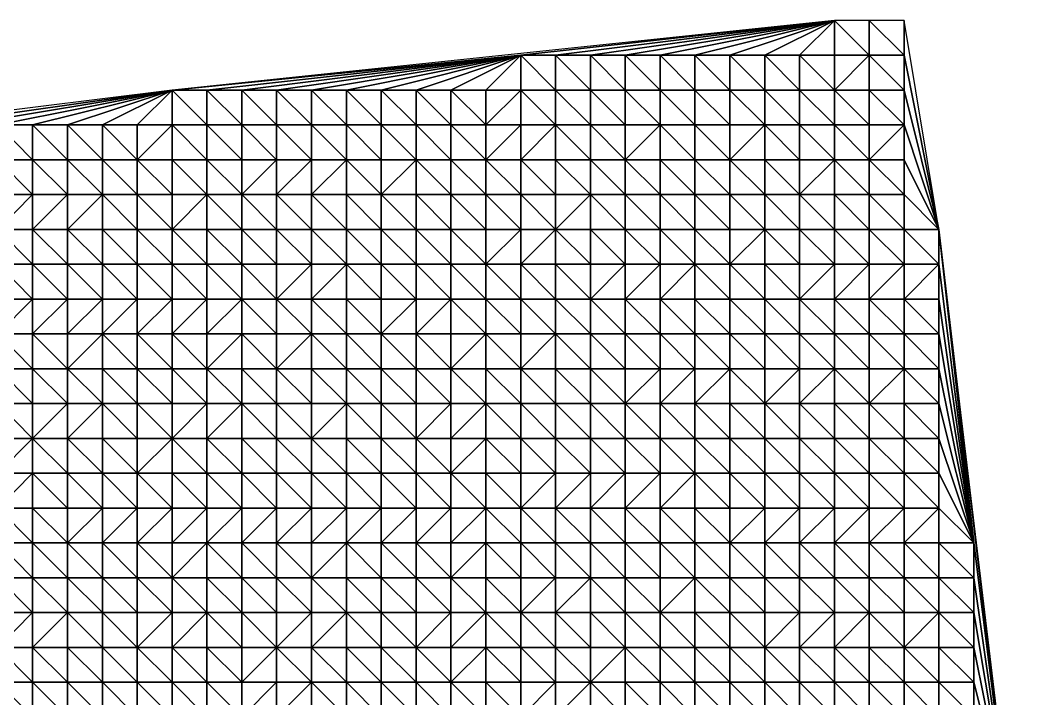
# Model space of a CAD drawing. Extents: x -43 to 22, y -21 to 35.
# Drawn here: x -8.35 to 21, y 15.53 to 35 of the extents above; entities that cross this region are included whole.
import ezdxf

# ---------------------------------------------------------------- set-up
doc = ezdxf.new("R2010")
doc.units = 0
doc.layers.get('0').update_dxf_attribs({"color": 254, "linetype": 'CONTINUOUS'})

msp = doc.modelspace()

# ---------------------------------------------------------------- meshes
at = {"color": 3}
mesh = msp.add_polyface(dxfattribs=at)
corners = [(11, 34, 0.788), (10, 34, 0.666), (11, 33, 0.738), (10, 33, 0.624), (11, 32, 0.684), (10, 32, 0.587), (11, 31, 0.635), (10, 31, 0.544), (12, 33, 0.823), (12, 34, 0.861), (12, 32, 0.758), (12, 31, 0.707), (9, 34, 0.558), (9, 33, 0.521), (15, 35, 1.104), (8, 34, 0.465), (7, 34, 0.39), (8, 33, 0.436), (7, 33, 0.355), (8, 32, 0.395), (7, 32, 0.324), (8, 31, -0.005), (7, 31, 0.262), (9, 32, 0.481), (9, 31, 0.437), (10, 30, 0.494), (6, 34, 0.356), (-4, 33, -0.544), (6, 33, 0.315), (5, 33, 0.298), (5, 32, 0.25), (6, 32, 0.281), (6, 31, 0.225), (7, 30, 0.212), (5, 31, 0.183), (6, 30, 0.168)]
mesh.append_faces([[corners[k] for k in face] for face in [(21, 20, 22)]], dxfattribs={"color": 4})
mesh.append_faces([[corners[k] for k in face] for face in [(19, 18, 20), (19, 20, 21), (18, 16, 26), (26, 16, 14), (26, 14, 27), (28, 26, 29), (28, 30, 31), (28, 31, 20), (20, 31, 32), (20, 32, 22), (22, 32, 33), (20, 18, 28), (28, 18, 26), (31, 34, 32), (32, 34, 35)]], dxfattribs={"color": 140})
mesh.append_faces([[corners[k] for k in face] for face in [(2, 1, 3), (2, 3, 4), (4, 3, 5), (4, 5, 6), (6, 5, 7), (10, 2, 4), (11, 4, 6), (12, 13, 3), (3, 13, 5), (3, 1, 12), (12, 1, 14), (12, 14, 15), (15, 14, 16), (15, 16, 17), (17, 16, 18), (17, 18, 19), (12, 15, 13), (13, 15, 17), (13, 17, 23), (23, 17, 19), (23, 19, 24), (24, 19, 21), (13, 23, 5), (5, 23, 24), (5, 24, 7), (7, 24, 25)]], dxfattribs={"color": 150})
mesh.append_faces([[corners[k] for k in face] for face in [(0, 1, 2), (8, 9, 0), (8, 0, 2)]], dxfattribs={"color": 160})
mesh = msp.add_polyface(dxfattribs=at)
corners = [(17, 35, 1.317), (16, 35, 1.194), (17, 34, 1.242), (16, 34, 1.168), (17, 33, 1.229), (16, 33, 1.142), (17, 32, 1.206), (16, 32, 1.104), (16, 31, 1.054), (15, 32, 1.001), (15, 31, 0.946), (14, 32, 0.929), (14, 31, 0.86), (13, 32, 0.839), (13, 31, 0.783), (12, 31, 0.707), (18, 29, 1.176), (17, 31, 1.146), (15, 34, 1.096), (15, 35, 1.104), (14, 34, 1.06), (13, 34, 0.978), (14, 33, 0.987), (13, 33, 0.912), (15, 33, 1.049), (14, 30, 0.795), (12, 34, 0.861), (11, 34, 0.788), (10, 34, 0.666), (12, 33, 0.823), (12, 32, 0.758), (11, 33, 0.738), (11, 32, 0.684), (11, 31, 0.635), (12, 30, 0.662)]
mesh.append_faces([[corners[k] for k in face] for face in [(0, 1, 2), (2, 1, 3), (2, 3, 4), (4, 3, 5), (4, 5, 6), (6, 5, 7), (6, 7, 8), (2, 4, 16), (16, 4, 6), (17, 6, 8), (0, 2, 16), (3, 18, 24)]], dxfattribs={"color": 5})
mesh.append_faces([[corners[k] for k in face] for face in [(14, 13, 15), (30, 13, 29), (30, 32, 15), (15, 33, 34), (15, 13, 30)]], dxfattribs={"color": 150})
mesh.append_faces([[corners[k] for k in face] for face in [(8, 7, 9), (8, 9, 10), (10, 9, 11), (10, 11, 12), (12, 11, 13), (12, 13, 14), (18, 3, 19), (19, 3, 1), (18, 19, 20), (20, 19, 21), (20, 21, 22), (22, 21, 23), (22, 23, 11), (11, 23, 13), (24, 18, 20), (24, 20, 22), (7, 5, 24), (24, 5, 3), (7, 24, 9), (9, 24, 22), (9, 22, 11), (25, 12, 14), (23, 21, 26), (26, 21, 19), (26, 19, 27), (27, 19, 28), (23, 26, 29), (29, 13, 23), (29, 31, 30)]], dxfattribs={"color": 160})
mesh = msp.add_polyface(dxfattribs=at)
corners = [(2, 29, -0.255), (2, 30, -0.176), (1, 30, -0.282), (1, 29, -0.347), (0, 30, -0.353), (0, 29, -0.464), (-1, 30, -0.439), (-1, 29, -0.516), (-2, 30, -0.561), (2, 28, -0.309), (1, 28, -0.432), (0, 28, -0.498), (-1, 28, -0.584), (-2, 29, -0.605), (2, 33, 0.033), (1, 33, -0.064), (2, 32, -0.021), (1, 32, -0.119), (2, 31, -0.087), (1, 31, -0.192), (2, 27, -0.395), (1, 27, -0.498), (0, 32, -0.202), (0, 33, -0.159), (0, 31, -0.274), (-1, 32, -0.295), (-1, 33, -0.252), (-2, 33, -0.346), (6, 34, 0.356), (-3, 33, -0.489), (-4, 33, -0.544), (-2, 32, -0.401), (-1, 31, -0.361), (-1, 27, -0.647), (0, 27, -0.568), (-2, 28, -0.667)]
mesh.append_faces([[corners[k] for k in face] for face in [(0, 1, 2), (0, 2, 3), (9, 0, 3), (9, 3, 10), (14, 15, 16), (16, 15, 17), (16, 17, 18), (18, 17, 19), (18, 19, 1), (1, 19, 2), (9, 10, 20), (22, 17, 23), (23, 17, 15), (24, 19, 22), (22, 19, 17), (24, 22, 25), (25, 22, 26), (25, 26, 27), (19, 24, 4), (22, 23, 26), (25, 32, 24)]], dxfattribs={"color": 4})
mesh.append_faces([[corners[k] for k in face] for face in [(3, 2, 4), (3, 4, 5), (5, 4, 6), (5, 6, 7), (7, 6, 8), (10, 3, 5), (10, 5, 11), (11, 5, 7), (11, 7, 12), (12, 7, 13), (20, 10, 21), (27, 26, 28), (27, 28, 29), (29, 28, 30), (4, 24, 6), (31, 32, 25), (32, 8, 6), (32, 6, 24), (4, 2, 19), (12, 33, 11), (11, 33, 34), (11, 34, 10), (10, 34, 21), (12, 35, 33)]], dxfattribs={"color": 120})
mesh = msp.add_polyface(dxfattribs=at)
corners = [(6, 29, 0.117), (5, 30, 0.122), (5, 29, 0.065), (4, 30, 0.055), (4, 29, -0.016), (3, 30, -0.046), (3, 29, -0.129), (2, 30, -0.176), (2, 29, -0.255), (5, 33, 0.298), (6, 34, 0.356), (4, 33, 0.244), (5, 32, 0.25), (4, 32, 0.193), (5, 31, 0.183), (4, 31, 0.125), (6, 33, 0.315), (6, 32, 0.281), (6, 30, 0.168), (5, 28, 0.011), (4, 28, -0.08), (3, 28, -0.196), (2, 28, -0.309), (5, 27, -0.053), (3, 33, 0.178), (2, 33, 0.033), (1, 33, -0.064), (3, 32, 0.104), (3, 31, 0.033), (2, 32, -0.021), (2, 31, -0.087), (4, 27, -0.148), (3, 27, -0.265), (2, 27, -0.395), (0, 33, -0.159), (-1, 33, -0.252)]
mesh.append_faces([[corners[k] for k in face] for face in [(4, 3, 5), (4, 5, 6), (6, 5, 7), (6, 7, 8), (19, 2, 4), (19, 4, 20), (20, 4, 6), (20, 6, 21), (21, 6, 8), (21, 8, 22), (19, 20, 23), (25, 10, 26), (30, 28, 29), (29, 28, 27), (30, 7, 28), (28, 7, 5), (20, 21, 31), (31, 21, 32), (22, 32, 21), (34, 26, 10), (35, 34, 10)]], dxfattribs={"color": 4})
mesh.append_faces([[corners[k] for k in face] for face in [(33, 32, 22)]], dxfattribs={"color": 120})
mesh.append_faces([[corners[k] for k in face] for face in [(0, 1, 2), (2, 1, 3), (2, 3, 4), (9, 10, 11), (9, 11, 12), (12, 11, 13), (12, 13, 14), (14, 13, 15), (14, 15, 1), (1, 15, 3), (9, 12, 16), (12, 14, 17), (18, 14, 1), (0, 2, 19), (13, 11, 24), (24, 11, 10), (24, 10, 25), (13, 27, 15), (15, 27, 28), (15, 28, 3), (3, 28, 5), (13, 24, 27), (27, 24, 25), (27, 25, 29)]], dxfattribs={"color": 140})
mesh = msp.add_polyface(dxfattribs=at)
corners = [(-5, 29, -0.779), (-5, 30, -0.722), (-6, 30, -0.778), (-6, 29, -0.837), (-7, 29, -0.887), (-6, 28, -0.899), (-7, 28, -0.95), (-6, 27, -0.957), (-7, 27, -1.009), (-6, 32, -0.671), (-4, 33, -0.544), (-7, 32, -0.735), (-6, 31, -0.722), (-7, 31, -0.773), (-7, 30, -0.827), (-8, 29, -0.933), (-8, 28, -0.989), (-8, 27, -1.045), (-5, 32, -0.624), (-5, 31, -0.675), (-5, 27, -0.902), (-6, 26, -1.021), (-5, 28, -0.842), (-8, 31, -0.816), (-8, 32, -0.765), (-9, 32, -0.819), (-10, 32, -0.889), (-11, 32, -0.965), (-9, 31, -0.875), (-9, 30, -0.93), (-8, 30, -0.874), (-9, 29, -0.986), (-9, 28, -1.036), (-9, 27, -1.084), (-9, 26, -1.134), (-12, 32, -1.033)]
mesh.append_faces([[corners[k] for k in face] for face in [(0, 1, 2), (0, 2, 3), (3, 2, 4), (3, 4, 5), (5, 4, 6), (5, 6, 7), (7, 6, 8), (12, 11, 13), (12, 13, 2), (2, 13, 14), (2, 14, 4), (4, 14, 15), (4, 15, 6), (6, 15, 16), (6, 16, 8), (8, 16, 17), (1, 12, 2), (20, 5, 7), (20, 7, 21), (22, 3, 5), (14, 13, 23), (23, 13, 24), (23, 24, 25), (25, 24, 10), (25, 10, 26), (26, 10, 27), (13, 11, 24), (24, 11, 10), (23, 25, 28), (29, 30, 28), (28, 30, 23), (29, 31, 30), (30, 31, 15), (30, 15, 14), (23, 30, 14), (15, 31, 16), (16, 31, 32), (16, 32, 17), (17, 32, 33), (17, 33, 34), (35, 27, 10)]], dxfattribs={"color": 110})
mesh.append_faces([[corners[k] for k in face] for face in [(9, 10, 11), (9, 11, 12), (18, 9, 19), (19, 9, 12)]], dxfattribs={"color": 120})
mesh = msp.add_polyface(dxfattribs=at)
corners = [(-1, 29, -0.516), (-2, 30, -0.561), (-2, 29, -0.605), (-3, 30, -0.633), (-3, 29, -0.679), (-4, 29, -0.739), (-3, 28, -0.734), (-4, 28, -0.789), (-3, 27, -0.785), (-4, 27, -0.841), (-1, 28, -0.584), (-2, 28, -0.667), (-3, 33, -0.489), (-4, 33, -0.544), (-3, 32, -0.523), (-4, 32, -0.581), (-3, 31, -0.58), (-4, 31, -0.635), (-4, 30, -0.691), (-5, 30, -0.722), (-5, 29, -0.779), (-1, 32, -0.295), (-2, 33, -0.346), (-2, 32, -0.401), (-2, 31, -0.464), (-1, 31, -0.361), (-1, 27, -0.647), (-2, 27, -0.72), (-5, 31, -0.675), (-5, 32, -0.624), (-6, 32, -0.671), (-6, 31, -0.722), (-5, 28, -0.842), (-5, 27, -0.902), (-6, 28, -0.899), (-6, 29, -0.837)]
mesh.append_faces([[corners[k] for k in face] for face in [(21, 22, 23)]], dxfattribs={"color": 4})
mesh.append_faces([[corners[k] for k in face] for face in [(6, 5, 7), (6, 7, 8), (8, 7, 9), (5, 18, 19), (5, 19, 20), (8, 27, 6), (6, 27, 11), (5, 20, 7), (7, 20, 32), (7, 32, 9), (9, 32, 33), (32, 34, 33), (20, 35, 32)]], dxfattribs={"color": 110})
mesh.append_faces([[corners[k] for k in face] for face in [(0, 1, 2), (2, 1, 3), (2, 3, 4), (4, 3, 5), (4, 5, 6), (10, 2, 11), (11, 2, 4), (11, 4, 6), (12, 13, 14), (14, 13, 15), (14, 15, 16), (16, 15, 17), (16, 17, 3), (3, 17, 18), (3, 18, 5), (23, 22, 12), (23, 12, 14), (24, 25, 23), (23, 14, 24), (24, 14, 16), (24, 16, 1), (1, 16, 3), (24, 1, 25), (26, 11, 27), (28, 15, 29), (29, 15, 13), (29, 13, 30), (28, 31, 19), (18, 17, 28), (28, 17, 15), (18, 28, 19)]], dxfattribs={"color": 120})
mesh = msp.add_polyface(dxfattribs=at)
corners = [(13, 31, 0.783), (12, 31, 0.707), (13, 30, 0.729), (12, 30, 0.662), (13, 29, 0.686), (12, 29, 0.621), (12, 28, 0.573), (18, 29, 1.176), (17, 32, 1.206), (17, 31, 1.146), (16, 31, 1.054), (17, 30, 1.092), (16, 30, 1.001), (17, 29, 1.03), (16, 29, 0.93), (17, 28, 0.966), (16, 28, 0.863), (16, 27, 0.81), (18, 28, 1.083), (17, 27, 0.903), (15, 31, 0.946), (15, 30, 0.88), (15, 29, 0.758), (15, 28, 0.764), (15, 27, 0.736), (14, 31, 0.86), (14, 30, 0.795), (11, 30, 0.587), (14, 29, 0.747), (14, 28, 0.702), (13, 28, 0.644), (14, 27, 0.67), (13, 27, 0.603), (18, 27, 1.056), (12, 27, 0.536), (11, 28, 0.486)]
mesh.append_faces([[corners[k] for k in face] for face in [(7, 8, 9), (9, 10, 11), (9, 11, 7), (7, 11, 13), (7, 13, 18)]], dxfattribs={"color": 5})
mesh.append_faces([[corners[k] for k in face] for face in [(0, 1, 2), (2, 1, 3), (2, 3, 4), (4, 3, 5), (4, 5, 6), (3, 27, 5), (22, 21, 26), (22, 26, 28), (28, 26, 2), (28, 2, 4), (29, 23, 28), (28, 23, 22), (28, 4, 29), (29, 4, 30), (29, 30, 31), (31, 30, 32), (23, 29, 31), (32, 30, 6), (6, 30, 4), (32, 6, 34), (34, 6, 35)]], dxfattribs={"color": 150})
mesh.append_faces([[corners[k] for k in face] for face in [(11, 10, 12), (11, 12, 13), (13, 12, 14), (13, 14, 15), (15, 14, 16), (15, 16, 17), (18, 13, 15), (18, 15, 19), (10, 20, 12), (12, 20, 21), (12, 21, 14), (14, 21, 22), (14, 22, 16), (16, 22, 23), (16, 23, 24), (20, 25, 26), (26, 0, 2), (26, 21, 20), (33, 18, 19)]], dxfattribs={"color": 160})
mesh = msp.add_polyface(dxfattribs=at)
corners = [(12, 28, 0.573), (12, 29, 0.621), (11, 29, 0.542), (11, 28, 0.486), (10, 29, 0.437), (10, 28, 0.373), (9, 29, 0.314), (9, 28, 0.251), (8, 29, 0.227), (8, 28, 0.187), (7, 29, 0.166), (7, 28, 0.127), (6, 28, 0.07), (7, 27, 0.081), (11, 31, 0.635), (10, 31, 0.544), (11, 30, 0.587), (10, 30, 0.494), (12, 30, 0.662), (12, 27, 0.536), (11, 27, 0.429), (10, 27, 0.32), (8, 31, -0.005), (7, 31, 0.262), (8, 30, 0.27), (7, 30, 0.212), (6, 30, 0.168), (6, 29, 0.117), (5, 30, 0.122), (9, 31, 0.437), (9, 30, 0.376), (9, 27, 0.225), (8, 27, 0.144), (6, 31, 0.225), (5, 28, 0.011), (6, 27, 0.021)]
mesh.append_faces([[corners[k] for k in face] for face in [(22, 23, 24)]], dxfattribs={"color": 4})
mesh.append_faces([[corners[k] for k in face] for face in [(5, 4, 6), (5, 6, 7), (7, 6, 8), (7, 8, 9), (9, 8, 10), (9, 10, 11), (11, 10, 12), (11, 12, 13), (24, 23, 25), (24, 25, 10), (10, 25, 26), (10, 26, 27), (27, 26, 28), (30, 22, 24), (30, 24, 6), (6, 24, 8), (30, 17, 29), (5, 7, 31), (31, 7, 32), (21, 5, 31), (10, 8, 24), (33, 26, 25), (10, 27, 12), (12, 27, 34), (12, 34, 35), (7, 9, 32), (32, 9, 11), (32, 11, 13)]], dxfattribs={"color": 140})
mesh.append_faces([[corners[k] for k in face] for face in [(0, 1, 2), (0, 2, 3), (3, 2, 4), (3, 4, 5), (14, 15, 16), (16, 15, 17), (16, 17, 2), (2, 17, 4), (18, 14, 16), (1, 16, 2), (19, 3, 20), (20, 3, 21), (29, 22, 30), (4, 17, 30), (4, 30, 6), (3, 5, 21)]], dxfattribs={"color": 150})
mesh = msp.add_polyface(dxfattribs=at)
corners = [(16, 27, 0.81), (16, 28, 0.863), (15, 27, 0.736), (16, 26, 0.785), (15, 26, 0.706), (16, 25, 0.767), (15, 25, 0.685), (16, 24, 0.744), (15, 24, 0.659), (16, 23, 0.718), (15, 23, 0.642), (16, 22, 0.693), (15, 22, 0.629), (16, 21, 0.674), (15, 21, 0.616), (15, 20, 0.602), (17, 27, 0.903), (17, 28, 0.966), (17, 26, 0.872), (17, 25, 0.853), (18, 29, 1.176), (18, 28, 1.083), (19, 20, 0.898), (18, 27, 1.056), (18, 26, 0.999), (18, 25, 0.966), (18, 24, 0.921), (17, 24, 0.827), (18, 23, 0.864), (17, 23, 0.787), (18, 22, 0.824), (17, 22, 0.757), (18, 21, 0.789), (17, 21, 0.726), (17, 20, 0.703), (16, 20, 0.655)]
mesh.append_faces([[corners[k] for k in face] for face in [(20, 21, 22)]], dxfattribs={"color": 5})
mesh.append_faces([[corners[k] for k in face] for face in [(3, 4, 5), (5, 6, 7), (7, 8, 9), (9, 10, 11), (11, 10, 12), (11, 12, 13), (13, 12, 14), (13, 14, 15), (7, 27, 19), (31, 29, 9), (9, 29, 7), (9, 11, 31), (31, 11, 33), (11, 13, 33), (33, 13, 35)]], dxfattribs={"color": 150})
mesh.append_faces([[corners[k] for k in face] for face in [(0, 1, 2), (0, 2, 3), (16, 17, 0), (16, 0, 18), (18, 0, 3), (18, 3, 19), (19, 3, 5), (19, 5, 7), (22, 21, 23), (22, 23, 24), (24, 23, 16), (24, 16, 18), (22, 24, 25), (25, 24, 18), (25, 18, 19), (25, 19, 26), (26, 19, 27), (26, 27, 28), (28, 27, 29), (28, 29, 30), (30, 29, 31), (30, 31, 32), (32, 31, 33), (32, 33, 34), (25, 26, 22), (22, 26, 28), (22, 28, 30), (30, 32, 22), (29, 27, 7)]], dxfattribs={"color": 160})
mesh = msp.add_polyface(dxfattribs=at)
corners = [(17, 20, 0.703), (17, 21, 0.726), (16, 20, 0.655), (17, 19, 0.683), (16, 19, 0.634), (17, 18, 0.661), (16, 18, 0.604), (17, 17, 0.624), (16, 17, 0.564), (17, 16, 0.572), (16, 16, 0.503), (17, 15, 0.502), (16, 15, 0.426), (17, 14, 0.42), (16, 14, 0.345), (19, 20, 0.898), (18, 21, 0.789), (18, 20, 0.765), (19, 19, 0.822), (18, 19, 0.745), (19, 18, 0.799), (18, 18, 0.724), (19, 17, 0.746), (18, 17, 0.688), (19, 16, 0.716), (18, 16, 0.647), (19, 15, 0.663), (18, 15, 0.585), (19, 14, 0.606), (18, 14, 0.521), (20, 12, 0.579), (18, 29, 1.176), (21, 4, 0.671)]
mesh.append_faces([[corners[k] for k in face] for face in [(31, 30, 32)]], dxfattribs={"color": 5})
mesh.append_faces([[corners[k] for k in face] for face in [(0, 1, 2), (0, 2, 3), (3, 4, 5), (5, 4, 6), (5, 6, 7), (7, 6, 8), (7, 8, 9), (9, 8, 10), (9, 10, 11), (11, 10, 12), (11, 12, 13), (13, 12, 14), (22, 21, 23), (22, 23, 24), (24, 23, 25), (24, 25, 26), (26, 25, 27), (26, 27, 28), (28, 27, 29), (30, 20, 22), (30, 22, 24), (0, 3, 19), (19, 3, 21), (19, 17, 0), (0, 17, 16), (3, 5, 21), (21, 5, 7), (21, 7, 23), (23, 7, 25), (24, 26, 30), (27, 25, 9), (9, 25, 7), (9, 11, 27), (27, 11, 29), (11, 13, 29)]], dxfattribs={"color": 150})
mesh.append_faces([[corners[k] for k in face] for face in [(15, 16, 17), (15, 17, 18), (18, 17, 19), (18, 19, 20), (20, 19, 21), (20, 21, 22), (18, 20, 30), (18, 30, 15), (15, 30, 31)]], dxfattribs={"color": 160})
mesh = msp.add_polyface(dxfattribs=at)
corners = [(6, 25, -0.115), (5, 26, -0.128), (5, 25, -0.203), (4, 25, -0.296), (5, 24, -0.251), (4, 24, -0.348), (4, 23, -0.37), (3, 23, -0.475), (4, 22, -0.384), (3, 22, -0.485), (4, 21, -0.393), (3, 21, -0.495), (6, 27, 0.021), (5, 28, 0.011), (5, 27, -0.053), (6, 26, -0.046), (6, 22, -0.191), (5, 23, -0.274), (5, 22, -0.287), (5, 21, -0.306), (4, 28, -0.08), (4, 27, -0.148), (4, 26, -0.223), (3, 26, -0.337), (3, 25, -0.411), (2, 26, -0.473), (2, 25, -0.536), (6, 24, -0.163), (6, 23, -0.182), (6, 21, -0.208), (3, 27, -0.265), (2, 27, -0.395), (3, 24, -0.464), (2, 24, -0.555), (2, 23, -0.591), (2, 22, -0.591), (2, 21, -0.593), (1, 23, -0.673)]
mesh.append_faces([[corners[k] for k in face] for face in [(0, 1, 2), (2, 1, 3), (2, 3, 4), (4, 3, 5), (4, 5, 6), (12, 13, 14), (15, 14, 1), (16, 17, 18), (18, 17, 8), (18, 8, 19), (19, 8, 10), (14, 20, 21), (14, 21, 1), (1, 21, 22), (1, 22, 3), (3, 22, 23), (3, 23, 24), (27, 2, 4), (28, 4, 17), (29, 18, 19), (21, 30, 23), (30, 31, 25), (3, 24, 5), (21, 23, 22)]], dxfattribs={"color": 4})
mesh.append_faces([[corners[k] for k in face] for face in [(6, 5, 7), (6, 7, 8), (8, 7, 9), (8, 9, 10), (10, 9, 11), (24, 23, 25), (24, 25, 26), (23, 30, 25), (5, 24, 32), (5, 32, 7), (7, 32, 33), (7, 33, 34), (24, 26, 32), (32, 26, 33), (8, 17, 6), (6, 17, 4), (7, 34, 9), (9, 34, 35), (9, 35, 11), (11, 35, 36), (35, 34, 37)]], dxfattribs={"color": 120})
mesh = msp.add_polyface(dxfattribs=at)
corners = [(7, 27, 0.081), (6, 28, 0.07), (6, 27, 0.021), (7, 26, 0.019), (6, 26, -0.046), (6, 25, -0.115), (5, 26, -0.128), (8, 24, 0.033), (9, 24, 0.15), (8, 25, 0.06), (7, 25, -0.042), (12, 24, 0.434), (12, 25, 0.453), (11, 24, 0.351), (12, 23, 0.426), (11, 27, 0.429), (10, 27, 0.32), (11, 26, 0.391), (10, 26, 0.282), (11, 25, 0.366), (10, 25, 0.265), (10, 24, 0.259), (10, 23, 0.259), (12, 26, 0.492), (12, 27, 0.536), (9, 27, 0.225), (8, 27, 0.144), (9, 26, 0.183), (8, 26, 0.094), (9, 25, 0.159), (5, 27, -0.053), (11, 23, 0.349), (7, 24, -0.071), (6, 24, -0.163), (5, 25, -0.203), (8, 23, 0.03), (7, 23, -0.085), (5, 24, -0.251), (6, 23, -0.182)]
mesh.append_faces([[corners[k] for k in face] for face in [(3, 2, 4), (3, 4, 5), (5, 4, 6), (7, 8, 9), (7, 9, 10), (10, 9, 3), (10, 3, 5), (2, 30, 4), (3, 28, 0), (7, 10, 32), (32, 10, 5), (32, 5, 33), (33, 5, 34), (7, 32, 35), (32, 33, 36), (33, 37, 38)]], dxfattribs={"color": 4})
mesh.append_faces([[corners[k] for k in face] for face in [(0, 1, 2), (0, 2, 3), (17, 16, 18), (17, 18, 19), (19, 18, 20), (19, 20, 21), (21, 20, 8), (21, 8, 22), (25, 26, 27), (27, 26, 28), (27, 28, 29), (29, 28, 9), (29, 9, 8), (16, 25, 18), (18, 25, 27), (18, 27, 20), (20, 27, 29), (20, 29, 8), (17, 19, 12), (31, 13, 21), (21, 13, 19), (9, 28, 3), (0, 28, 26)]], dxfattribs={"color": 140})
mesh.append_faces([[corners[k] for k in face] for face in [(11, 12, 13), (11, 13, 14), (15, 16, 17), (23, 24, 15), (15, 17, 23), (12, 19, 13)]], dxfattribs={"color": 150})
mesh = msp.add_polyface(dxfattribs=at)
corners = [(16, 26, 0.785), (15, 27, 0.736), (15, 26, 0.706), (16, 25, 0.767), (15, 25, 0.685), (16, 24, 0.744), (15, 24, 0.659), (16, 23, 0.718), (15, 23, 0.642), (15, 28, 0.764), (14, 27, 0.67), (14, 26, 0.635), (14, 25, 0.603), (14, 24, 0.575), (13, 24, 0.507), (14, 23, 0.566), (13, 23, 0.496), (14, 22, 0.559), (13, 22, 0.493), (14, 21, 0.553), (13, 21, 0.488), (13, 20, 0.48), (13, 27, 0.603), (13, 26, 0.567), (13, 25, 0.535), (12, 25, 0.453), (12, 24, 0.434), (12, 26, 0.492), (12, 27, 0.536), (15, 22, 0.629), (15, 21, 0.616), (12, 23, 0.426), (12, 22, 0.424), (12, 21, 0.422), (12, 20, 0.413), (14, 20, 0.541), (11, 26, 0.391)]
mesh.append_faces([[corners[k] for k in face] for face in [(0, 1, 2), (3, 2, 4), (5, 4, 6), (7, 6, 8), (1, 9, 10), (1, 10, 2), (2, 10, 11), (2, 11, 4), (4, 11, 12), (4, 12, 13), (13, 12, 14), (13, 14, 15), (15, 14, 16), (15, 16, 17), (17, 16, 18), (17, 18, 19), (19, 18, 20), (19, 20, 21), (10, 22, 11), (11, 22, 23), (11, 23, 12), (12, 23, 24), (12, 24, 14), (14, 24, 25), (14, 25, 26), (24, 23, 27), (27, 23, 28), (28, 23, 22), (8, 6, 13), (13, 6, 4), (13, 15, 8), (8, 15, 29), (30, 29, 17), (17, 29, 15), (14, 26, 16), (16, 26, 31), (16, 31, 18), (18, 31, 32), (18, 32, 20), (20, 32, 33), (20, 33, 34), (17, 19, 30), (30, 19, 35), (27, 36, 25), (27, 25, 24)]], dxfattribs={"color": 150})
mesh = msp.add_polyface(dxfattribs=at)
corners = [(-5, 22, -1.091), (-5, 23, -1.073), (-6, 23, -1.129), (-6, 22, -1.151), (-7, 23, -1.182), (-7, 22, -1.203), (-8, 23, -1.221), (-8, 22, -1.243), (-9, 22, -1.286), (-9, 21, -1.312), (-6, 27, -0.957), (-7, 27, -1.009), (-7, 26, -1.068), (-8, 26, -1.099), (-7, 25, -1.124), (-8, 25, -1.151), (-7, 24, -1.162), (-8, 24, -1.195), (-9, 24, -1.226), (-9, 23, -1.262), (-8, 27, -1.045), (-9, 26, -1.134), (-9, 25, -1.184), (-5, 25, -1.016), (-6, 26, -1.021), (-6, 25, -1.078), (-5, 24, -1.056), (-6, 24, -1.113), (-5, 21, -1.126), (-6, 21, -1.181), (-6, 20, -1.215), (-7, 21, -1.228), (-7, 20, -1.26), (-8, 21, -1.266), (-8, 20, -1.295)]
mesh.append_faces([[corners[k] for k in face] for face in [(0, 1, 2), (0, 2, 3), (3, 2, 4), (3, 4, 5), (5, 4, 6), (5, 6, 7), (7, 6, 8), (7, 8, 9), (12, 11, 13), (12, 13, 14), (14, 13, 15), (14, 15, 16), (16, 15, 17), (16, 17, 6), (6, 17, 18), (6, 18, 19), (13, 20, 21), (13, 21, 15), (15, 21, 22), (15, 22, 17), (17, 22, 18), (1, 27, 2), (27, 25, 14), (14, 25, 24), (14, 16, 27), (27, 16, 4), (27, 4, 2), (28, 3, 29), (28, 29, 30), (3, 5, 29), (29, 5, 31), (29, 31, 32), (32, 31, 33), (34, 33, 9), (6, 4, 16), (6, 19, 8), (33, 31, 7), (7, 31, 5), (33, 7, 9)]], dxfattribs={"color": 100})
mesh.append_faces([[corners[k] for k in face] for face in [(10, 11, 12), (11, 20, 13), (23, 24, 25), (26, 25, 27), (24, 10, 12), (24, 12, 14)]], dxfattribs={"color": 110})
mesh = msp.add_polyface(dxfattribs=at)
corners = [(-3, 27, -0.785), (-4, 27, -0.841), (-4, 26, -0.895), (-5, 26, -0.963), (-4, 25, -0.963), (-5, 25, -1.016), (-4, 24, -0.99), (-5, 24, -1.056), (-4, 23, -1.009), (-5, 23, -1.073), (-5, 22, -1.091), (-1, 26, -0.702), (-2, 27, -0.72), (-2, 26, -0.766), (-1, 25, -0.75), (-2, 25, -0.818), (-3, 26, -0.829), (-3, 25, -0.88), (-3, 24, -0.927), (-5, 27, -0.902), (-6, 26, -1.021), (-6, 25, -1.078), (-6, 24, -1.113), (-2, 24, -0.859), (-3, 23, -0.947), (-2, 23, -0.884), (-2, 22, -0.916), (-3, 22, -0.977), (-4, 22, -1.036), (-4, 21, -1.069), (-5, 21, -1.126), (-3, 21, -1.01), (-2, 21, -0.95), (-4, 20, -1.105), (-3, 20, -1.043), (-6, 22, -1.151)]
mesh.append_faces([[corners[k] for k in face] for face in [(29, 10, 30), (10, 35, 30)]], dxfattribs={"color": 100})
mesh.append_faces([[corners[k] for k in face] for face in [(0, 1, 2), (2, 1, 3), (2, 3, 4), (4, 3, 5), (4, 5, 6), (6, 5, 7), (6, 7, 8), (8, 7, 9), (8, 9, 10), (11, 12, 13), (14, 13, 15), (12, 0, 16), (16, 0, 2), (16, 2, 17), (17, 2, 4), (17, 4, 18), (18, 4, 6), (18, 6, 8), (1, 19, 3), (3, 19, 20), (3, 20, 5), (5, 21, 7), (7, 22, 9), (17, 13, 16), (16, 13, 12), (23, 15, 17), (17, 15, 13), (17, 18, 23), (23, 18, 24), (23, 24, 25), (25, 24, 26), (26, 24, 27), (27, 24, 8), (27, 8, 28), (28, 8, 10), (28, 10, 29), (31, 32, 27), (27, 32, 26), (27, 28, 31), (31, 28, 29), (31, 29, 33), (32, 31, 34), (8, 24, 18)]], dxfattribs={"color": 110})
mesh = msp.add_polyface(dxfattribs=at)
corners = [(2, 25, -0.536), (2, 26, -0.473), (1, 26, -0.546), (1, 25, -0.602), (0, 26, -0.628), (0, 25, -0.681), (-1, 25, -0.75), (0, 24, -0.724), (-1, 24, -0.791), (0, 23, -0.757), (-1, 23, -0.821), (0, 22, -0.785), (-1, 22, -0.857), (0, 21, -0.796), (-1, 21, -0.881), (2, 27, -0.395), (1, 27, -0.498), (-1, 27, -0.647), (-2, 27, -0.72), (-1, 26, -0.702), (-2, 26, -0.766), (-2, 25, -0.818), (-2, 24, -0.859), (-2, 23, -0.884), (-2, 22, -0.916), (-2, 21, -0.95), (2, 23, -0.591), (2, 24, -0.555), (1, 24, -0.645), (1, 23, -0.673), (1, 22, -0.686), (1, 21, -0.692), (0, 27, -0.568), (2, 22, -0.591), (2, 21, -0.593)]
mesh.append_faces([[corners[k] for k in face] for face in [(7, 6, 8), (7, 8, 9), (9, 8, 10), (9, 10, 11), (11, 10, 12), (11, 12, 13), (13, 12, 14), (19, 20, 6), (6, 21, 8), (8, 21, 22), (8, 22, 10), (10, 22, 23), (10, 23, 12), (12, 23, 24), (12, 24, 14), (14, 24, 25), (31, 11, 13), (19, 4, 17)]], dxfattribs={"color": 110})
mesh.append_faces([[corners[k] for k in face] for face in [(0, 1, 2), (0, 2, 3), (3, 2, 4), (3, 4, 5), (5, 4, 6), (5, 6, 7), (15, 16, 1), (1, 16, 2), (17, 18, 19), (26, 27, 28), (26, 28, 29), (29, 28, 9), (29, 9, 30), (30, 9, 11), (30, 11, 31), (0, 3, 27), (27, 3, 28), (16, 32, 2), (2, 32, 4), (3, 5, 28), (28, 5, 7), (28, 7, 9), (17, 4, 32), (4, 19, 6), (29, 30, 33), (33, 30, 34), (30, 31, 34)]], dxfattribs={"color": 120})
mesh = msp.add_polyface(dxfattribs=at)
corners = [(11, 20, 0.321), (11, 21, 0.342), (10, 21, 0.17), (11, 22, 0.347), (10, 22, 0.254), (10, 23, 0.259), (9, 23, 0.148), (9, 24, 0.15), (8, 24, 0.033), (12, 23, 0.426), (11, 24, 0.351), (11, 23, 0.349), (12, 22, 0.424), (12, 21, 0.422), (12, 20, 0.413), (10, 24, 0.259), (9, 22, 0.141), (8, 23, 0.03), (8, 22, 0.021), (7, 23, -0.085), (7, 22, -0.091), (6, 23, -0.182), (6, 22, -0.191), (5, 23, -0.274), (7, 24, -0.071), (9, 21, 0.12), (6, 24, -0.163), (7, 21, -0.108), (8, 21, 0.002), (5, 22, -0.287), (6, 21, -0.208), (5, 21, -0.306), (6, 20, -0.238), (10, 20, 0.205), (9, 20, 0.087), (8, 20, -0.03), (7, 20, -0.139)]
mesh.append_faces([[corners[k] for k in face] for face in [(18, 17, 19), (18, 19, 20), (20, 19, 21), (20, 21, 22), (22, 21, 23), (17, 24, 19), (19, 26, 21), (20, 27, 18), (18, 27, 28), (18, 28, 16), (22, 29, 30), (30, 31, 32), (22, 30, 20), (20, 30, 27), (35, 28, 27), (35, 27, 36), (36, 27, 30), (36, 30, 32)]], dxfattribs={"color": 4})
mesh.append_faces([[corners[k] for k in face] for face in [(0, 1, 2), (2, 1, 3), (2, 3, 4), (4, 3, 5), (4, 5, 6), (6, 5, 7), (6, 7, 8), (3, 11, 5), (5, 11, 15), (4, 6, 16), (16, 6, 17), (16, 17, 18), (16, 25, 4), (4, 25, 2), (6, 8, 17), (16, 28, 25), (33, 0, 2), (33, 2, 25), (33, 25, 34), (34, 25, 28), (34, 28, 35)]], dxfattribs={"color": 140})
mesh.append_faces([[corners[k] for k in face] for face in [(9, 10, 11), (9, 11, 12), (12, 11, 3), (12, 3, 13), (13, 3, 1), (13, 1, 14)]], dxfattribs={"color": 150})
mesh = msp.add_polyface(dxfattribs=at)
corners = [(-5, 16, -1.287), (-5, 17, -1.258), (-6, 17, -1.303), (-6, 16, -1.334), (-7, 17, -1.334), (-7, 16, -1.369), (-8, 17, -1.373), (-8, 16, -1.411), (-9, 17, -1.429), (-9, 16, -1.472), (-5, 20, -1.163), (-5, 21, -1.126), (-6, 20, -1.215), (-5, 19, -1.2), (-6, 19, -1.248), (-5, 18, -1.229), (-6, 18, -1.278), (-6, 21, -1.181), (-7, 20, -1.26), (-7, 19, -1.286), (-7, 18, -1.308), (-8, 21, -1.266), (-8, 20, -1.295), (-9, 21, -1.312), (-9, 20, -1.34), (-5, 15, -1.315), (-6, 15, -1.366), (-7, 15, -1.406), (-8, 15, -1.451), (-9, 15, -1.519), (-8, 19, -1.32), (-9, 19, -1.369), (-9, 18, -1.395), (-8, 18, -1.344), (-6, 14, -1.398), (-8, 14, -1.492), (-7, 14, -1.44), (-9, 14, -1.563)]
mesh.append_faces([[corners[k] for k in face] for face in [(28, 7, 9), (28, 9, 29), (28, 35, 27), (29, 37, 28), (28, 37, 35)]], dxfattribs={"color": 3})
mesh.append_faces([[corners[k] for k in face] for face in [(0, 1, 2), (0, 2, 3), (3, 2, 4), (3, 4, 5), (5, 4, 6), (5, 6, 7), (7, 6, 8), (7, 8, 9), (10, 11, 12), (13, 12, 14), (15, 14, 16), (1, 16, 2), (12, 17, 18), (12, 18, 14), (14, 18, 19), (14, 19, 16), (16, 19, 20), (16, 20, 2), (2, 20, 4), (18, 21, 22), (22, 23, 24), (25, 3, 26), (26, 3, 5), (26, 5, 27), (27, 5, 7), (27, 7, 28), (20, 19, 30), (30, 19, 22), (30, 22, 24), (22, 19, 18), (30, 24, 31), (32, 33, 31), (31, 33, 30), (32, 8, 33), (33, 8, 6), (33, 6, 20), (20, 6, 4), (30, 33, 20), (25, 26, 34), (27, 36, 26)]], dxfattribs={"color": 100})
mesh = msp.add_polyface(dxfattribs=at)
corners = [(-1, 19, -0.928), (-2, 20, -0.976), (-2, 19, -1.003), (-1, 18, -0.956), (-2, 18, -1.033), (-1, 17, -0.981), (-2, 17, -1.058), (-2, 16, -1.08), (-3, 17, -1.129), (-3, 16, -1.153), (-4, 17, -1.199), (-4, 16, -1.225), (-5, 17, -1.258), (-5, 16, -1.287), (-2, 21, -0.95), (-3, 20, -1.043), (-3, 19, -1.073), (-3, 18, -1.103), (-2, 14, -1.151), (-2, 15, -1.113), (-3, 15, -1.183), (-3, 14, -1.222), (-4, 15, -1.252), (-4, 21, -1.069), (-5, 21, -1.126), (-5, 20, -1.163), (-6, 20, -1.215), (-5, 19, -1.2), (-6, 19, -1.248), (-5, 18, -1.229), (-6, 18, -1.278), (-4, 20, -1.105), (-4, 19, -1.139), (-4, 18, -1.169), (-3, 21, -1.01), (-5, 15, -1.315), (-6, 16, -1.334), (-5, 14, -1.349)]
mesh.append_faces([[corners[k] for k in face] for face in [(7, 6, 8), (7, 8, 9), (9, 8, 10), (9, 10, 11), (11, 10, 12), (11, 12, 13), (18, 19, 20), (21, 20, 22), (23, 24, 25), (25, 26, 27), (27, 28, 29), (29, 30, 12), (31, 23, 25), (31, 25, 32), (32, 25, 27), (32, 27, 33), (33, 27, 29), (33, 29, 12), (19, 7, 9), (19, 9, 20), (20, 9, 11), (20, 11, 22), (22, 11, 13), (22, 13, 35), (35, 13, 36), (17, 16, 32), (32, 16, 15), (32, 33, 17), (17, 33, 10), (17, 10, 8), (12, 10, 33), (22, 35, 37)]], dxfattribs={"color": 100})
mesh.append_faces([[corners[k] for k in face] for face in [(0, 1, 2), (3, 2, 4), (5, 4, 6), (5, 6, 7), (1, 14, 15), (1, 15, 2), (2, 15, 16), (2, 16, 4), (4, 16, 17), (4, 17, 6), (6, 17, 8), (15, 34, 31), (15, 31, 32)]], dxfattribs={"color": 110})
mesh = msp.add_polyface(dxfattribs=at)
corners = [(0, 21, -0.796), (-1, 21, -0.881), (-1, 20, -0.901), (-2, 20, -0.976), (-1, 19, -0.928), (-2, 19, -1.003), (-1, 18, -0.956), (-2, 18, -1.033), (-1, 17, -0.981), (-2, 21, -0.95), (1, 21, -0.692), (0, 20, -0.808), (0, 19, -0.84), (0, 18, -0.868), (2, 20, -0.605), (2, 21, -0.593), (1, 20, -0.709), (2, 19, -0.627), (1, 19, -0.736), (2, 18, -0.655), (1, 18, -0.765), (2, 17, -0.683), (1, 17, -0.789), (2, 16, -0.715), (1, 16, -0.814), (2, 15, -0.761), (1, 15, -0.858), (1, 14, -0.919), (0, 15, -0.953), (0, 14, -0.996), (-1, 15, -1.04), (-1, 14, -1.075), (-2, 15, -1.113), (0, 17, -0.889), (0, 16, -0.915), (-1, 16, -1.005), (-2, 16, -1.08)]
mesh.append_faces([[corners[k] for k in face] for face in [(31, 30, 32), (32, 30, 35)]], dxfattribs={"color": 100})
mesh.append_faces([[corners[k] for k in face] for face in [(0, 1, 2), (2, 1, 3), (2, 3, 4), (4, 5, 6), (6, 7, 8), (1, 9, 3), (10, 0, 11), (11, 0, 2), (11, 2, 12), (12, 2, 4), (12, 4, 13), (13, 4, 6), (13, 6, 8), (23, 22, 24), (25, 24, 26), (25, 26, 27), (27, 26, 28), (29, 28, 30), (12, 16, 11), (11, 16, 10), (20, 18, 12), (12, 18, 16), (12, 13, 20), (20, 13, 33), (20, 33, 22), (22, 33, 24), (24, 34, 26), (26, 34, 28), (24, 33, 34), (34, 33, 8), (34, 8, 35), (35, 8, 36), (35, 36, 32), (8, 33, 13), (35, 30, 34), (34, 30, 28)]], dxfattribs={"color": 110})
mesh.append_faces([[corners[k] for k in face] for face in [(14, 15, 16), (14, 16, 17), (17, 16, 18), (17, 18, 19), (19, 18, 20), (21, 20, 22), (15, 10, 16)]], dxfattribs={"color": 120})
mesh = msp.add_polyface(dxfattribs=at)
corners = [(4, 21, -0.393), (3, 21, -0.495), (3, 20, -0.508), (2, 20, -0.605), (3, 19, -0.529), (2, 19, -0.627), (3, 18, -0.552), (2, 18, -0.655), (3, 17, -0.583), (2, 17, -0.683), (3, 16, -0.621), (2, 16, -0.715), (3, 15, -0.668), (2, 15, -0.761), (5, 21, -0.306), (4, 20, -0.417), (4, 19, -0.441), (4, 18, -0.465), (6, 20, -0.238), (5, 20, -0.331), (6, 19, -0.269), (5, 19, -0.36), (6, 18, -0.293), (5, 18, -0.38), (6, 17, -0.322), (5, 17, -0.407), (2, 21, -0.593), (1, 18, -0.765), (1, 17, -0.789), (1, 16, -0.814), (4, 17, -0.494), (4, 16, -0.53), (5, 16, -0.448), (5, 15, -0.504), (4, 15, -0.581), (3, 14, -0.734), (4, 14, -0.648)]
mesh.append_faces([[corners[k] for k in face] for face in [(14, 0, 15), (18, 14, 19), (20, 19, 21), (22, 21, 23), (24, 23, 25)]], dxfattribs={"color": 4})
mesh.append_faces([[corners[k] for k in face] for face in [(11, 29, 13)]], dxfattribs={"color": 110})
mesh.append_faces([[corners[k] for k in face] for face in [(0, 1, 2), (2, 1, 3), (2, 3, 4), (4, 3, 5), (4, 5, 6), (6, 5, 7), (6, 7, 8), (8, 7, 9), (8, 9, 10), (10, 9, 11), (10, 11, 12), (12, 11, 13), (15, 0, 2), (15, 2, 16), (16, 2, 4), (16, 4, 17), (17, 4, 6), (17, 6, 8), (1, 26, 3), (7, 27, 9), (9, 28, 11), (16, 19, 15), (15, 19, 14), (23, 21, 16), (16, 21, 19), (16, 17, 23), (23, 17, 30), (23, 30, 25), (25, 30, 31), (25, 31, 32), (32, 31, 33), (33, 31, 34), (34, 31, 10), (34, 10, 12), (31, 30, 8), (8, 30, 17), (34, 12, 35), (10, 31, 8), (33, 34, 36)]], dxfattribs={"color": 120})
mesh = msp.add_polyface(dxfattribs=at)
corners = [(13, 18, 0.418), (13, 19, 0.459), (12, 19, 0.388), (12, 20, 0.413), (11, 20, 0.321), (11, 21, 0.342), (13, 20, 0.48), (13, 21, 0.488), (13, 16, 0.28), (12, 17, 0.282), (12, 16, 0.21), (11, 17, 0.187), (11, 16, 0.114), (10, 17, 0.074), (10, 16, 0.023), (9, 17, -0.063), (9, 16, -0.079), (13, 15, 0.204), (12, 15, 0.139), (13, 14, 0.132), (12, 14, 0.07), (12, 18, 0.346), (11, 19, 0.294), (10, 20, 0.205), (13, 17, 0.356), (11, 18, 0.248), (10, 18, 0.121), (9, 18, -0.016), (10, 19, 0.159), (9, 20, 0.087), (9, 19, 0.048), (11, 15, 0.059), (11, 14, -0.006), (10, 14, -0.081), (10, 15, -0.028), (9, 15, -0.121), (9, 14, -0.209)]
mesh.append_faces([[corners[k] for k in face] for face in [(14, 13, 15), (14, 15, 16), (32, 31, 33), (34, 31, 14), (14, 31, 12), (14, 16, 34), (34, 16, 35), (34, 35, 36), (33, 34, 36), (32, 20, 18)]], dxfattribs={"color": 4})
mesh.append_faces([[corners[k] for k in face] for face in [(2, 1, 3), (2, 3, 4), (4, 3, 5), (8, 9, 10), (10, 9, 11), (10, 11, 12), (12, 11, 13), (12, 13, 14), (17, 10, 18), (19, 18, 20), (21, 0, 2), (21, 2, 22), (22, 2, 4), (22, 4, 23), (24, 21, 9), (9, 21, 25), (9, 25, 11), (11, 25, 26), (11, 26, 13), (13, 26, 27), (13, 27, 15), (22, 23, 28), (28, 23, 29), (28, 29, 30), (30, 26, 28), (28, 26, 22), (21, 22, 25), (25, 22, 26), (10, 12, 18), (18, 12, 31), (18, 31, 32), (31, 34, 33), (30, 27, 26)]], dxfattribs={"color": 140})
mesh.append_faces([[corners[k] for k in face] for face in [(0, 1, 2), (6, 7, 3)]], dxfattribs={"color": 150})
mesh = msp.add_polyface(dxfattribs=at)
corners = [(15, 14, 0.267), (16, 14, 0.345), (16, 15, 0.426), (15, 15, 0.346), (15, 16, 0.419), (14, 16, 0.349), (14, 17, 0.422), (13, 17, 0.356), (14, 18, 0.481), (13, 18, 0.418), (13, 19, 0.459), (15, 20, 0.602), (15, 21, 0.616), (14, 20, 0.541), (15, 19, 0.578), (14, 19, 0.518), (15, 18, 0.543), (13, 20, 0.48), (12, 20, 0.413), (17, 19, 0.683), (16, 20, 0.655), (16, 19, 0.634), (16, 21, 0.674), (16, 18, 0.604), (15, 17, 0.495), (14, 21, 0.553), (16, 16, 0.503), (16, 17, 0.564), (13, 16, 0.28), (12, 17, 0.282), (13, 15, 0.204), (14, 15, 0.273), (12, 16, 0.21), (12, 15, 0.139), (13, 14, 0.132), (14, 14, 0.198), (12, 18, 0.346)]
mesh.append_faces([[corners[k] for k in face] for face in [(0, 1, 2), (0, 2, 3), (3, 2, 4), (3, 4, 5), (5, 4, 6), (5, 6, 7), (7, 6, 8), (7, 8, 9), (5, 7, 28), (28, 7, 29), (30, 31, 28), (28, 31, 5), (28, 32, 30), (30, 33, 34), (31, 35, 3), (3, 35, 0), (5, 31, 3), (7, 9, 36), (30, 34, 31), (31, 34, 35)]], dxfattribs={"color": 140})
mesh.append_faces([[corners[k] for k in face] for face in [(9, 8, 10), (11, 12, 13), (11, 13, 14), (14, 13, 15), (14, 15, 16), (16, 15, 8), (16, 8, 6), (17, 18, 10), (19, 20, 21), (14, 21, 11), (11, 21, 20), (11, 20, 22), (16, 23, 14), (14, 23, 21), (23, 16, 24), (24, 16, 6), (24, 6, 4), (15, 13, 17), (17, 13, 25), (17, 10, 15), (15, 10, 8), (26, 27, 24), (24, 27, 23), (24, 4, 26), (26, 4, 2)]], dxfattribs={"color": 150})
mesh = msp.add_polyface(dxfattribs=at)
corners = [(6, 20, -0.238), (5, 20, -0.331), (6, 19, -0.269), (5, 19, -0.36), (6, 18, -0.293), (5, 18, -0.38), (6, 17, -0.322), (5, 17, -0.407), (6, 16, -0.362), (5, 16, -0.448), (6, 15, -0.413), (5, 15, -0.504), (6, 14, -0.488), (5, 14, -0.565), (9, 16, -0.079), (9, 17, -0.063), (8, 16, -0.179), (9, 15, -0.121), (8, 15, -0.216), (9, 14, -0.209), (8, 14, -0.256), (9, 18, -0.016), (8, 18, -0.105), (8, 17, -0.146), (7, 18, -0.21), (7, 17, -0.235), (9, 19, 0.048), (9, 20, 0.087), (8, 20, -0.03), (8, 19, -0.071), (7, 20, -0.139), (7, 19, -0.174), (7, 16, -0.271), (7, 15, -0.314), (7, 14, -0.363)]
mesh.append_faces([[corners[k] for k in face] for face in [(0, 1, 2), (2, 3, 4), (4, 5, 6), (6, 7, 8), (14, 15, 16), (14, 16, 17), (17, 16, 18), (17, 18, 19), (19, 18, 20), (15, 21, 22), (15, 22, 23), (23, 22, 24), (23, 24, 25), (25, 24, 4), (25, 4, 6), (29, 28, 30), (29, 30, 31), (31, 30, 0), (31, 0, 2), (21, 29, 22), (31, 24, 29), (29, 24, 22), (2, 4, 31), (31, 4, 24), (15, 23, 16), (16, 23, 25), (16, 25, 32), (32, 25, 6), (32, 6, 8), (32, 33, 16), (16, 33, 18), (32, 10, 33), (18, 33, 20), (20, 33, 34)]], dxfattribs={"color": 4})
mesh.append_faces([[corners[k] for k in face] for face in [(8, 7, 9), (8, 9, 10), (10, 9, 11), (10, 11, 12), (12, 11, 13), (8, 10, 32), (12, 34, 10), (10, 34, 33)]], dxfattribs={"color": 120})
mesh.append_faces([[corners[k] for k in face] for face in [(26, 27, 28), (26, 28, 29), (26, 29, 21)]], dxfattribs={"color": 140})

doc.saveas('drawing.dxf')
